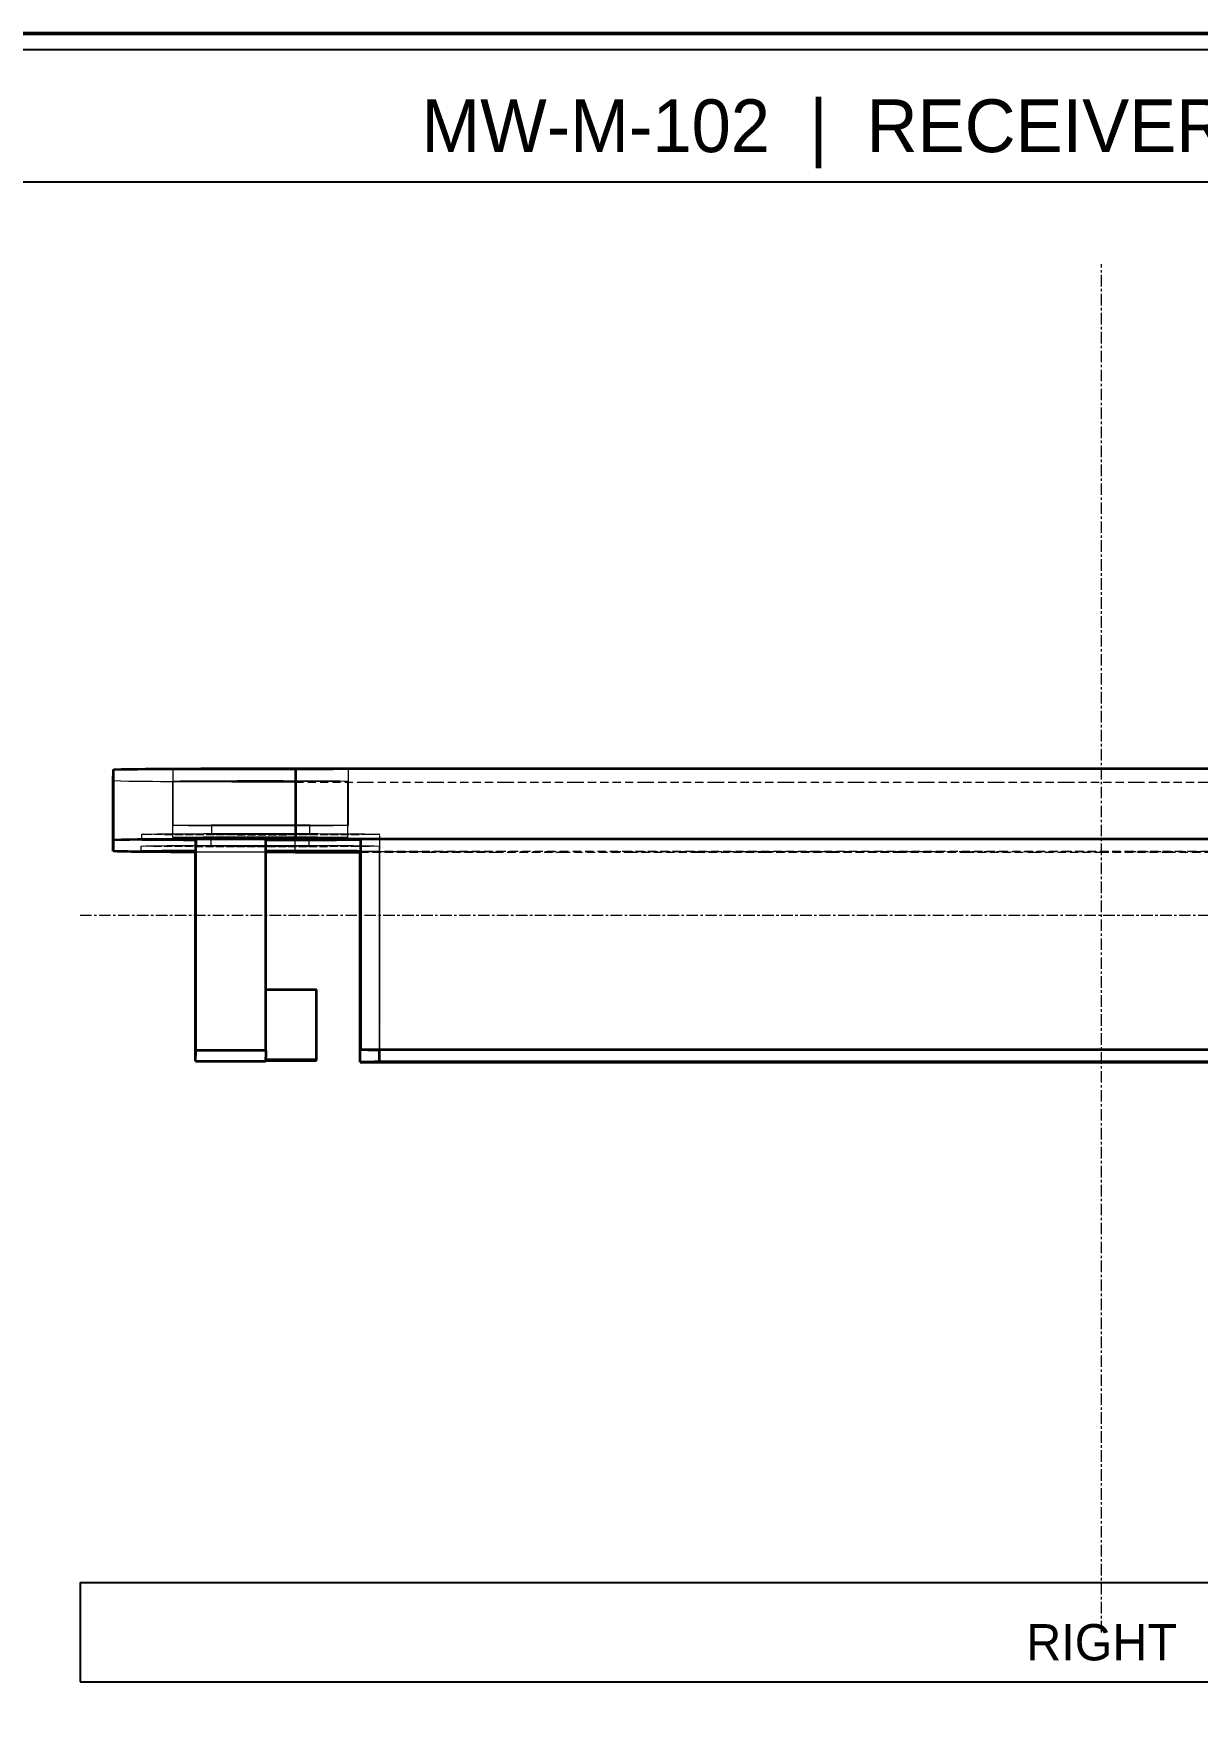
# Model space of a CAD drawing. Header units: millimetres. Extents: x 10 to 410, y 10 to 287.
# Drawn here: x 144.2 to 214.8, y 185.5 to 287 of the extents above; entities that cross this region are included whole.
import ezdxf
from ezdxf.enums import TextEntityAlignment as Align

# ---------------------------------------------------------------- set-up
doc = ezdxf.new("R2010")
doc.units = ezdxf.units.MM
doc.linetypes.add('CENTER', pattern=[1.15, 0.7, -0.15, 0.15, -0.15])
doc.linetypes.add('DASHED', pattern=[0.75, 0.5, -0.25])
for name, color, linetype, lineweight in [('BORDER', 7, 'CONTINUOUS', 50), ('CENTER', 4, 'CENTER', 13), ('HIDDEN', 8, 'DASHED', 18), ('TITLE_BLOCK', 7, 'CONTINUOUS', 25), ('VISIBLE', 7, 'CONTINUOUS', 35)]:
    doc.layers.add(name, color=color, linetype=linetype, lineweight=lineweight)

msp = doc.modelspace()

# ---------------------------------------------------------------- linework, layer by layer
at = {"layer": 'BORDER'}
msp.add_lwpolyline([(10, 10), (410, 10), (410, 287), (10, 287)], close=True, dxfattribs=at)
at = {"layer": 'CENTER'}
for p, q in [((209, 190), (209, 273)), ((147, 233.5), (271, 233.5))]:
    msp.add_line(p, q, dxfattribs=at)
at = {"layer": 'HIDDEN'}
for points in [[(160.06, 241.58), (159.58, 241.58), (159.1, 241.58), (158.62, 241.58), (158.13, 241.58), (157.65, 241.58), (157.17, 241.58), (156.69, 241.58), (156.21, 241.58), (155.73, 241.59), (155.25, 241.59), (154.77, 241.59), (154.29, 241.59), (153.81, 241.59), (153.33, 241.59), (152.85, 241.6), (152.36, 241.6), (151.88, 241.6), (151.4, 241.61), (150.92, 241.61), (150.44, 241.61), (149.96, 241.62), (149.48, 241.63), (149, 241.65)], [(152.62, 241.63), (152.85, 241.64), (153.08, 241.65), (153.31, 241.65), (153.54, 241.65), (153.77, 241.65), (154, 241.66), (154.23, 241.66), (154.47, 241.66), (154.7, 241.66), (154.93, 241.66), (155.16, 241.66), (155.39, 241.66), (155.62, 241.66), (155.85, 241.66), (156.08, 241.66), (156.32, 241.66), (156.55, 241.67), (156.78, 241.67), (157.01, 241.67), (157.24, 241.67), (157.47, 241.67), (157.7, 241.67), (157.93, 241.67)], [(163.25, 241.63), (162.79, 241.62), (162.33, 241.62), (161.86, 241.61), (161.4, 241.61), (160.94, 241.61), (160.48, 241.61), (160.01, 241.6), (159.55, 241.6), (159.09, 241.6), (158.63, 241.6), (158.16, 241.6), (157.7, 241.6), (157.24, 241.6), (156.78, 241.6), (156.31, 241.6), (155.85, 241.6), (155.39, 241.61), (154.93, 241.61), (154.46, 241.61), (154, 241.61), (153.54, 241.62), (153.08, 241.62), (152.62, 241.63)], [(152.62, 238.23), (152.62, 238.38), (152.62, 238.53), (152.62, 238.67), (152.62, 238.82), (152.62, 238.97), (152.62, 239.12), (152.62, 239.27), (152.62, 239.41), (152.62, 239.56), (152.62, 239.71), (152.62, 239.86), (152.62, 240.01), (152.62, 240.15), (152.62, 240.3), (152.62, 240.45), (152.62, 240.6), (152.62, 240.75), (152.62, 240.89), (152.62, 241.04), (152.62, 241.19), (152.62, 241.34), (152.62, 241.49), (152.62, 241.63)], [(152.65, 242.35), (152.88, 242.36), (153.11, 242.37), (153.34, 242.37), (153.57, 242.37), (153.81, 242.37), (154.04, 242.37), (154.27, 242.38), (154.5, 242.38), (154.73, 242.38), (154.96, 242.38), (155.19, 242.38), (155.42, 242.38), (155.66, 242.38), (155.89, 242.38), (156.12, 242.38), (156.35, 242.38), (156.58, 242.38), (156.81, 242.38), (157.04, 242.38), (157.27, 242.38), (157.51, 242.38), (157.74, 242.38), (157.97, 242.38)], [(163.28, 242.35), (162.82, 242.34), (162.36, 242.33), (161.9, 242.33), (161.44, 242.33), (160.97, 242.33), (160.51, 242.32), (160.05, 242.32), (159.59, 242.32), (159.12, 242.32), (158.66, 242.32), (158.2, 242.32), (157.74, 242.32), (157.27, 242.32), (156.81, 242.32), (156.35, 242.32), (155.89, 242.32), (155.42, 242.32), (154.96, 242.33), (154.5, 242.33), (154.04, 242.33), (153.57, 242.33), (153.11, 242.34), (152.65, 242.35)], [(152.65, 238.95), (152.65, 239.1), (152.65, 239.24), (152.65, 239.39), (152.65, 239.54), (152.65, 239.69), (152.65, 239.84), (152.65, 239.98), (152.65, 240.13), (152.65, 240.28), (152.65, 240.43), (152.65, 240.58), (152.65, 240.72), (152.65, 240.87), (152.65, 241.02), (152.65, 241.17), (152.65, 241.32), (152.65, 241.46), (152.65, 241.61), (152.65, 241.76), (152.65, 241.91), (152.65, 242.06), (152.65, 242.2), (152.65, 242.35)], [(157.93, 241.67), (158.17, 241.67), (158.4, 241.67), (158.63, 241.67), (158.86, 241.67), (159.09, 241.67), (159.32, 241.67), (159.55, 241.66), (159.78, 241.66), (160.02, 241.66), (160.25, 241.66), (160.48, 241.66), (160.71, 241.66), (160.94, 241.66), (161.17, 241.66), (161.4, 241.66), (161.63, 241.66), (161.86, 241.66), (162.1, 241.65), (162.33, 241.65), (162.56, 241.65), (162.79, 241.65), (163.02, 241.64), (163.25, 241.63)], [(157.97, 242.38), (158.2, 242.38), (158.43, 242.38), (158.66, 242.38), (158.89, 242.38), (159.12, 242.38), (159.36, 242.38), (159.59, 242.38), (159.82, 242.38), (160.05, 242.38), (160.28, 242.38), (160.51, 242.38), (160.74, 242.38), (160.97, 242.38), (161.2, 242.38), (161.44, 242.38), (161.67, 242.38), (161.9, 242.37), (162.13, 242.37), (162.36, 242.37), (162.59, 242.37), (162.82, 242.37), (163.05, 242.36), (163.28, 242.35)], [(160.06, 241.58), (164.31, 241.58), (168.57, 241.58), (172.82, 241.58), (177.07, 241.58), (181.33, 241.58), (185.58, 241.58), (189.84, 241.58), (194.09, 241.58), (198.35, 241.58), (202.6, 241.58), (206.85, 241.58), (211.11, 241.58), (215.36, 241.58), (219.62, 241.58), (223.87, 241.58), (228.12, 241.58), (232.38, 241.58), (236.63, 241.58), (240.89, 241.58), (245.14, 241.58), (249.39, 241.58), (253.65, 241.58), (257.9, 241.58)], [(160.06, 237.33), (160.06, 237.51), (160.06, 237.7), (160.06, 237.88), (160.06, 238.07), (160.06, 238.25), (160.06, 238.44), (160.06, 238.62), (160.06, 238.81), (160.06, 238.99), (160.06, 239.18), (160.06, 239.36), (160.06, 239.55), (160.06, 239.73), (160.06, 239.92), (160.06, 240.1), (160.06, 240.29), (160.06, 240.47), (160.06, 240.66), (160.06, 240.84), (160.06, 241.03), (160.06, 241.21), (160.06, 241.4), (160.06, 241.58)], [(163.25, 238.23), (163.25, 238.38), (163.25, 238.53), (163.25, 238.67), (163.25, 238.82), (163.25, 238.97), (163.25, 239.12), (163.25, 239.27), (163.25, 239.41), (163.25, 239.56), (163.25, 239.71), (163.25, 239.86), (163.25, 240.01), (163.25, 240.15), (163.25, 240.3), (163.25, 240.45), (163.25, 240.6), (163.25, 240.75), (163.25, 240.89), (163.25, 241.04), (163.25, 241.19), (163.25, 241.34), (163.25, 241.49), (163.25, 241.63)], [(163.28, 238.95), (163.28, 239.1), (163.28, 239.24), (163.28, 239.39), (163.28, 239.54), (163.28, 239.69), (163.28, 239.84), (163.28, 239.98), (163.28, 240.13), (163.28, 240.28), (163.28, 240.43), (163.28, 240.58), (163.28, 240.72), (163.28, 240.87), (163.28, 241.02), (163.28, 241.17), (163.28, 241.32), (163.28, 241.46), (163.28, 241.61), (163.28, 241.76), (163.28, 241.91), (163.28, 242.06), (163.28, 242.2), (163.28, 242.35)], [(152.65, 238.95), (152.88, 238.96), (153.11, 238.96), (153.34, 238.96), (153.57, 238.97), (153.81, 238.97), (154.04, 238.97), (154.27, 238.97), (154.5, 238.97), (154.73, 238.97), (154.96, 238.98), (155.19, 238.98), (155.42, 238.98), (155.66, 238.98), (155.89, 238.98), (156.12, 238.98), (156.35, 238.98), (156.58, 238.98), (156.81, 238.98), (157.04, 238.98), (157.27, 238.98), (157.51, 238.98), (157.74, 238.98), (157.97, 238.98)], [(163.28, 238.95), (162.82, 238.94), (162.36, 238.93), (161.9, 238.93), (161.44, 238.92), (160.97, 238.92), (160.51, 238.92), (160.05, 238.92), (159.59, 238.92), (159.12, 238.92), (158.66, 238.92), (158.2, 238.92), (157.74, 238.92), (157.27, 238.92), (156.81, 238.92), (156.35, 238.92), (155.89, 238.92), (155.42, 238.92), (154.96, 238.92), (154.5, 238.92), (154.04, 238.93), (153.57, 238.93), (153.11, 238.94), (152.65, 238.95)], [(154.99, 238.95), (155.12, 238.95), (155.25, 238.96), (155.38, 238.96), (155.51, 238.96), (155.64, 238.96), (155.77, 238.96), (155.9, 238.96), (156.03, 238.96), (156.15, 238.96), (156.28, 238.96), (156.41, 238.96), (156.54, 238.96), (156.67, 238.97), (156.8, 238.97), (156.93, 238.97), (157.06, 238.97), (157.19, 238.97), (157.32, 238.97), (157.45, 238.97), (157.58, 238.97), (157.71, 238.97), (157.84, 238.97), (157.97, 238.97)], [(160.95, 238.95), (160.69, 238.94), (160.43, 238.94), (160.17, 238.94), (159.91, 238.94), (159.65, 238.93), (159.39, 238.93), (159.13, 238.93), (158.87, 238.93), (158.61, 238.93), (158.36, 238.93), (158.1, 238.93), (157.84, 238.93), (157.58, 238.93), (157.32, 238.93), (157.06, 238.93), (156.8, 238.93), (156.54, 238.93), (156.28, 238.93), (156.02, 238.94), (155.77, 238.94), (155.51, 238.94), (155.25, 238.94), (154.99, 238.95)], [(154.99, 238.42), (154.99, 238.44), (154.99, 238.46), (154.99, 238.49), (154.99, 238.51), (154.99, 238.53), (154.99, 238.56), (154.99, 238.58), (154.99, 238.6), (154.99, 238.63), (154.99, 238.65), (154.99, 238.67), (154.99, 238.69), (154.99, 238.72), (154.99, 238.74), (154.99, 238.76), (154.99, 238.79), (154.99, 238.81), (154.99, 238.83), (154.99, 238.86), (154.99, 238.88), (154.99, 238.9), (154.99, 238.93), (154.99, 238.95)], [(157.97, 238.98), (158.2, 238.98), (158.43, 238.98), (158.66, 238.98), (158.89, 238.98), (159.12, 238.98), (159.36, 238.98), (159.59, 238.98), (159.82, 238.98), (160.05, 238.98), (160.28, 238.98), (160.51, 238.98), (160.74, 238.98), (160.97, 238.98), (161.2, 238.97), (161.44, 238.97), (161.67, 238.97), (161.9, 238.97), (162.13, 238.97), (162.36, 238.97), (162.59, 238.96), (162.82, 238.96), (163.05, 238.96), (163.28, 238.95)], [(157.97, 238.97), (158.1, 238.97), (158.23, 238.97), (158.36, 238.97), (158.49, 238.97), (158.62, 238.97), (158.74, 238.97), (158.87, 238.97), (159, 238.97), (159.13, 238.97), (159.26, 238.97), (159.39, 238.96), (159.52, 238.96), (159.65, 238.96), (159.78, 238.96), (159.91, 238.96), (160.04, 238.96), (160.17, 238.96), (160.3, 238.96), (160.43, 238.96), (160.56, 238.96), (160.69, 238.96), (160.82, 238.95), (160.95, 238.95)], [(160.95, 238.42), (160.95, 238.44), (160.95, 238.46), (160.95, 238.49), (160.95, 238.51), (160.95, 238.53), (160.95, 238.56), (160.95, 238.58), (160.95, 238.6), (160.95, 238.63), (160.95, 238.65), (160.95, 238.67), (160.95, 238.69), (160.95, 238.72), (160.95, 238.74), (160.95, 238.76), (160.95, 238.79), (160.95, 238.81), (160.95, 238.83), (160.95, 238.86), (160.95, 238.88), (160.95, 238.9), (160.95, 238.93), (160.95, 238.95)], [(150.7, 237.7), (151.01, 237.71), (151.33, 237.72), (151.64, 237.72), (151.96, 237.72), (152.27, 237.73), (152.59, 237.73), (152.9, 237.73), (153.22, 237.73), (153.53, 237.73), (153.85, 237.74), (154.16, 237.74), (154.48, 237.74), (154.79, 237.74), (155.1, 237.74), (155.42, 237.74), (155.73, 237.74), (156.05, 237.74), (156.36, 237.74), (156.68, 237.74), (156.99, 237.74), (157.31, 237.74), (157.62, 237.74), (157.94, 237.74)], [(165.17, 237.7), (164.54, 237.68), (163.91, 237.67), (163.28, 237.67), (162.65, 237.67), (162.02, 237.66), (161.39, 237.66), (160.76, 237.66), (160.13, 237.66), (159.51, 237.66), (158.88, 237.66), (158.25, 237.66), (157.62, 237.66), (156.99, 237.66), (156.36, 237.66), (155.73, 237.66), (155.1, 237.66), (154.47, 237.66), (153.85, 237.66), (153.22, 237.67), (152.59, 237.67), (151.96, 237.67), (151.33, 237.68), (150.7, 237.7)], [(150.7, 237.38), (150.7, 237.39), (150.7, 237.41), (150.7, 237.42), (150.7, 237.44), (150.7, 237.45), (150.7, 237.46), (150.7, 237.48), (150.7, 237.49), (150.7, 237.51), (150.7, 237.52), (150.7, 237.53), (150.7, 237.55), (150.7, 237.56), (150.7, 237.57), (150.7, 237.59), (150.7, 237.6), (150.7, 237.62), (150.7, 237.63), (150.7, 237.64), (150.7, 237.66), (150.7, 237.67), (150.7, 237.69), (150.7, 237.7)], [(150.74, 238.42), (151.05, 238.43), (151.36, 238.43), (151.68, 238.44), (151.99, 238.44), (152.31, 238.44), (152.62, 238.45), (152.94, 238.45), (153.25, 238.45), (153.57, 238.45), (153.88, 238.45), (154.19, 238.45), (154.51, 238.46), (154.82, 238.46), (155.14, 238.46), (155.45, 238.46), (155.77, 238.46), (156.08, 238.46), (156.4, 238.46), (156.71, 238.46), (157.03, 238.46), (157.34, 238.46), (157.65, 238.46), (157.97, 238.46)], [(165.2, 238.42), (164.57, 238.4), (163.94, 238.39), (163.31, 238.39), (162.68, 238.38), (162.06, 238.38), (161.43, 238.38), (160.8, 238.38), (160.17, 238.38), (159.54, 238.37), (158.91, 238.37), (158.28, 238.37), (157.65, 238.37), (157.02, 238.37), (156.39, 238.37), (155.77, 238.38), (155.14, 238.38), (154.51, 238.38), (153.88, 238.38), (153.25, 238.38), (152.62, 238.39), (151.99, 238.39), (151.36, 238.4), (150.74, 238.42)], [(150.74, 238.1), (150.74, 238.11), (150.74, 238.13), (150.74, 238.14), (150.74, 238.15), (150.74, 238.17), (150.74, 238.18), (150.74, 238.2), (150.74, 238.21), (150.74, 238.22), (150.74, 238.24), (150.74, 238.25), (150.74, 238.26), (150.74, 238.28), (150.74, 238.29), (150.74, 238.31), (150.74, 238.32), (150.74, 238.33), (150.74, 238.35), (150.74, 238.36), (150.74, 238.38), (150.74, 238.39), (150.74, 238.4), (150.74, 238.42)], [(152.62, 238.23), (152.85, 238.24), (153.08, 238.24), (153.31, 238.25), (153.54, 238.25), (153.77, 238.25), (154, 238.25), (154.23, 238.25), (154.47, 238.26), (154.7, 238.26), (154.93, 238.26), (155.16, 238.26), (155.39, 238.26), (155.62, 238.26), (155.85, 238.26), (156.08, 238.26), (156.32, 238.26), (156.55, 238.26), (156.78, 238.26), (157.01, 238.26), (157.24, 238.26), (157.47, 238.26), (157.7, 238.26), (157.93, 238.26)], [(163.25, 238.23), (162.79, 238.22), (162.33, 238.21), (161.86, 238.21), (161.4, 238.21), (160.94, 238.2), (160.48, 238.2), (160.01, 238.2), (159.55, 238.2), (159.09, 238.2), (158.63, 238.2), (158.16, 238.2), (157.7, 238.2), (157.24, 238.2), (156.78, 238.2), (156.31, 238.2), (155.85, 238.2), (155.39, 238.2), (154.93, 238.2), (154.46, 238.21), (154, 238.21), (153.54, 238.21), (153.08, 238.22), (152.62, 238.23)], [(154.96, 238.23), (155.08, 238.24), (155.21, 238.24), (155.34, 238.24), (155.47, 238.24), (155.6, 238.24), (155.73, 238.24), (155.86, 238.24), (155.99, 238.24), (156.12, 238.25), (156.25, 238.25), (156.38, 238.25), (156.51, 238.25), (156.64, 238.25), (156.77, 238.25), (156.9, 238.25), (157.03, 238.25), (157.16, 238.25), (157.29, 238.25), (157.42, 238.25), (157.55, 238.25), (157.67, 238.25), (157.8, 238.25), (157.93, 238.25)], [(160.91, 238.23), (160.65, 238.22), (160.39, 238.22), (160.13, 238.22), (159.88, 238.22), (159.62, 238.22), (159.36, 238.22), (159.1, 238.21), (158.84, 238.21), (158.58, 238.21), (158.32, 238.21), (158.06, 238.21), (157.8, 238.21), (157.54, 238.21), (157.29, 238.21), (157.03, 238.21), (156.77, 238.21), (156.51, 238.22), (156.25, 238.22), (155.99, 238.22), (155.73, 238.22), (155.47, 238.22), (155.21, 238.22), (154.96, 238.23)], [(154.96, 237.7), (154.96, 237.72), (154.96, 237.75), (154.96, 237.77), (154.96, 237.79), (154.96, 237.81), (154.96, 237.84), (154.96, 237.86), (154.96, 237.88), (154.96, 237.91), (154.96, 237.93), (154.96, 237.95), (154.96, 237.98), (154.96, 238), (154.96, 238.02), (154.96, 238.05), (154.96, 238.07), (154.96, 238.09), (154.96, 238.12), (154.96, 238.14), (154.96, 238.16), (154.96, 238.18), (154.96, 238.21), (154.96, 238.23)], [(154.96, 237.7), (155.08, 237.7), (155.21, 237.71), (155.34, 237.71), (155.47, 237.71), (155.6, 237.71), (155.73, 237.71), (155.86, 237.71), (155.99, 237.71), (156.12, 237.71), (156.25, 237.71), (156.38, 237.71), (156.51, 237.71), (156.64, 237.72), (156.77, 237.72), (156.9, 237.72), (157.03, 237.72), (157.16, 237.72), (157.29, 237.72), (157.42, 237.72), (157.55, 237.72), (157.67, 237.72), (157.8, 237.72), (157.93, 237.72)], [(160.91, 237.7), (160.65, 237.69), (160.39, 237.69), (160.13, 237.69), (159.88, 237.69), (159.62, 237.68), (159.36, 237.68), (159.1, 237.68), (158.84, 237.68), (158.58, 237.68), (158.32, 237.68), (158.06, 237.68), (157.8, 237.68), (157.54, 237.68), (157.29, 237.68), (157.03, 237.68), (156.77, 237.68), (156.51, 237.68), (156.25, 237.68), (155.99, 237.69), (155.73, 237.69), (155.47, 237.69), (155.21, 237.69), (154.96, 237.7)], [(154.99, 238.42), (155.12, 238.42), (155.25, 238.42), (155.38, 238.43), (155.51, 238.43), (155.64, 238.43), (155.77, 238.43), (155.9, 238.43), (156.03, 238.43), (156.15, 238.43), (156.28, 238.43), (156.41, 238.43), (156.54, 238.43), (156.67, 238.43), (156.8, 238.43), (156.93, 238.43), (157.06, 238.43), (157.19, 238.43), (157.32, 238.43), (157.45, 238.43), (157.58, 238.43), (157.71, 238.43), (157.84, 238.43), (157.97, 238.43)], [(160.95, 238.42), (160.69, 238.41), (160.43, 238.41), (160.17, 238.41), (159.91, 238.4), (159.65, 238.4), (159.39, 238.4), (159.13, 238.4), (158.87, 238.4), (158.61, 238.4), (158.36, 238.4), (158.1, 238.4), (157.84, 238.4), (157.58, 238.4), (157.32, 238.4), (157.06, 238.4), (156.8, 238.4), (156.54, 238.4), (156.28, 238.4), (156.02, 238.4), (155.77, 238.41), (155.51, 238.41), (155.25, 238.41), (154.99, 238.42)], [(157.93, 238.26), (158.17, 238.26), (158.4, 238.26), (158.63, 238.26), (158.86, 238.26), (159.09, 238.26), (159.32, 238.26), (159.55, 238.26), (159.78, 238.26), (160.02, 238.26), (160.25, 238.26), (160.48, 238.26), (160.71, 238.26), (160.94, 238.26), (161.17, 238.26), (161.4, 238.26), (161.63, 238.25), (161.86, 238.25), (162.1, 238.25), (162.33, 238.25), (162.56, 238.25), (162.79, 238.24), (163.02, 238.24), (163.25, 238.23)], [(157.93, 238.25), (158.06, 238.25), (158.19, 238.25), (158.32, 238.25), (158.45, 238.25), (158.58, 238.25), (158.71, 238.25), (158.84, 238.25), (158.97, 238.25), (159.1, 238.25), (159.23, 238.25), (159.36, 238.25), (159.49, 238.25), (159.62, 238.25), (159.75, 238.25), (159.88, 238.24), (160.01, 238.24), (160.13, 238.24), (160.26, 238.24), (160.39, 238.24), (160.52, 238.24), (160.65, 238.24), (160.78, 238.24), (160.91, 238.23)], [(157.93, 237.72), (158.06, 237.72), (158.19, 237.72), (158.32, 237.72), (158.45, 237.72), (158.58, 237.72), (158.71, 237.72), (158.84, 237.72), (158.97, 237.72), (159.1, 237.72), (159.23, 237.72), (159.36, 237.71), (159.49, 237.71), (159.62, 237.71), (159.75, 237.71), (159.88, 237.71), (160.01, 237.71), (160.13, 237.71), (160.26, 237.71), (160.39, 237.71), (160.52, 237.71), (160.65, 237.71), (160.78, 237.7), (160.91, 237.7)], [(157.94, 237.74), (158.25, 237.74), (158.56, 237.74), (158.88, 237.74), (159.19, 237.74), (159.51, 237.74), (159.82, 237.74), (160.14, 237.74), (160.45, 237.74), (160.76, 237.74), (161.08, 237.74), (161.39, 237.74), (161.71, 237.74), (162.02, 237.74), (162.34, 237.73), (162.65, 237.73), (162.97, 237.73), (163.28, 237.73), (163.59, 237.73), (163.91, 237.72), (164.22, 237.72), (164.54, 237.72), (164.85, 237.71), (165.17, 237.7)], [(157.97, 238.46), (158.28, 238.46), (158.6, 238.46), (158.91, 238.46), (159.23, 238.46), (159.54, 238.46), (159.86, 238.46), (160.17, 238.46), (160.48, 238.46), (160.8, 238.46), (161.11, 238.46), (161.43, 238.46), (161.74, 238.45), (162.06, 238.45), (162.37, 238.45), (162.68, 238.45), (163, 238.45), (163.31, 238.45), (163.63, 238.44), (163.94, 238.44), (164.26, 238.44), (164.57, 238.43), (164.89, 238.43), (165.2, 238.42)], [(157.97, 238.43), (158.1, 238.43), (158.23, 238.43), (158.36, 238.43), (158.49, 238.43), (158.62, 238.43), (158.74, 238.43), (158.87, 238.43), (159, 238.43), (159.13, 238.43), (159.26, 238.43), (159.39, 238.43), (159.52, 238.43), (159.65, 238.43), (159.78, 238.43), (159.91, 238.43), (160.04, 238.43), (160.17, 238.43), (160.3, 238.43), (160.43, 238.43), (160.56, 238.43), (160.69, 238.42), (160.82, 238.42), (160.95, 238.42)], [(158.28, 238.05), (158.28, 238.03), (158.28, 238), (158.28, 237.97), (158.28, 237.94), (158.28, 237.92), (158.28, 237.89), (158.28, 237.86), (158.27, 237.84), (158.27, 237.81), (158.27, 237.78), (158.27, 237.75), (158.27, 237.73), (158.27, 237.7), (158.27, 237.67), (158.26, 237.64), (158.26, 237.62), (158.26, 237.59), (158.26, 237.56), (158.26, 237.53), (158.26, 237.51), (158.26, 237.48), (158.26, 237.45), (158.25, 237.42)], [(160.91, 237.7), (160.91, 237.72), (160.91, 237.75), (160.91, 237.77), (160.91, 237.79), (160.91, 237.81), (160.91, 237.84), (160.91, 237.86), (160.91, 237.88), (160.91, 237.91), (160.91, 237.93), (160.91, 237.95), (160.91, 237.98), (160.91, 238), (160.91, 238.02), (160.91, 238.05), (160.91, 238.07), (160.91, 238.09), (160.91, 238.12), (160.91, 238.14), (160.91, 238.16), (160.91, 238.18), (160.91, 238.21), (160.91, 238.23)], [(165.19, 238.1), (165.14, 238.09), (165.09, 238.09), (165.04, 238.09), (164.99, 238.09), (164.94, 238.09), (164.89, 238.09), (164.84, 238.08), (164.79, 238.08), (164.74, 238.08), (164.69, 238.08), (164.64, 238.08), (164.59, 238.08), (164.54, 238.08), (164.49, 238.08), (164.44, 238.08), (164.39, 238.08), (164.34, 238.08), (164.29, 238.08), (164.24, 238.08), (164.19, 238.08), (164.14, 238.08), (164.09, 238.07), (164.04, 238.07)], [(165.17, 224.62), (165.17, 225.19), (165.17, 225.76), (165.17, 226.32), (165.17, 226.89), (165.17, 227.46), (165.17, 228.03), (165.17, 228.6), (165.17, 229.17), (165.17, 229.74), (165.17, 230.31), (165.17, 230.87), (165.17, 231.44), (165.17, 232.01), (165.17, 232.58), (165.17, 233.15), (165.17, 233.72), (165.17, 234.29), (165.17, 234.86), (165.17, 235.42), (165.17, 235.99), (165.17, 236.56), (165.17, 237.13), (165.17, 237.7)], [(165.19, 225.34), (165.19, 225.89), (165.19, 226.45), (165.19, 227), (165.19, 227.56), (165.19, 228.11), (165.19, 228.67), (165.19, 229.22), (165.19, 229.78), (165.19, 230.33), (165.19, 230.88), (165.19, 231.44), (165.19, 231.99), (165.19, 232.55), (165.19, 233.1), (165.19, 233.66), (165.19, 234.21), (165.19, 234.77), (165.19, 235.32), (165.19, 235.88), (165.19, 236.43), (165.19, 236.99), (165.19, 237.54), (165.19, 238.1)], [(256.77, 238.1), (252.79, 238.1), (248.81, 238.1), (244.82, 238.1), (240.84, 238.1), (236.86, 238.1), (232.88, 238.1), (228.9, 238.1), (224.92, 238.1), (220.94, 238.1), (216.95, 238.1), (212.97, 238.1), (208.99, 238.1), (205.01, 238.1), (201.03, 238.1), (197.05, 238.1), (193.06, 238.1), (189.08, 238.1), (185.1, 238.1), (181.12, 238.1), (177.14, 238.1), (173.16, 238.1), (169.17, 238.1), (165.19, 238.1)], [(165.2, 225.34), (165.2, 225.9), (165.2, 226.47), (165.2, 227.04), (165.2, 227.61), (165.2, 228.18), (165.2, 228.75), (165.2, 229.32), (165.2, 229.89), (165.2, 230.45), (165.2, 231.02), (165.2, 231.59), (165.2, 232.16), (165.2, 232.73), (165.2, 233.3), (165.2, 233.87), (165.2, 234.44), (165.2, 235), (165.2, 235.57), (165.2, 236.14), (165.2, 236.71), (165.2, 237.28), (165.2, 237.85), (165.2, 238.42)], [(158.28, 237.33), (158.1, 237.33), (157.91, 237.33), (157.73, 237.33), (157.54, 237.33), (157.35, 237.33), (157.17, 237.33), (156.98, 237.33), (156.79, 237.33), (156.61, 237.33), (156.42, 237.33), (156.24, 237.33), (156.05, 237.33), (155.86, 237.33), (155.68, 237.33), (155.49, 237.33), (155.3, 237.33), (155.12, 237.33), (154.93, 237.33), (154.74, 237.33), (154.56, 237.34), (154.37, 237.34), (154.19, 237.34), (154, 237.34)], [(158.28, 237.34), (158.1, 237.34), (157.91, 237.34), (157.73, 237.34), (157.54, 237.34), (157.35, 237.34), (157.17, 237.34), (156.98, 237.34), (156.79, 237.34), (156.61, 237.34), (156.42, 237.34), (156.24, 237.34), (156.05, 237.34), (155.86, 237.34), (155.68, 237.34), (155.49, 237.34), (155.3, 237.34), (155.12, 237.34), (154.93, 237.34), (154.74, 237.34), (154.56, 237.34), (154.37, 237.34), (154.19, 237.34), (154, 237.34)], [(158.25, 237.42), (158.26, 237.42), (158.26, 237.42), (158.26, 237.42), (158.26, 237.42), (158.26, 237.42), (158.26, 237.42), (158.26, 237.42), (158.26, 237.42), (158.27, 237.42), (158.27, 237.42), (158.27, 237.42), (158.27, 237.42), (158.27, 237.42), (158.27, 237.42), (158.27, 237.42), (158.28, 237.42), (158.28, 237.42), (158.28, 237.42), (158.28, 237.42), (158.28, 237.42), (158.28, 237.42), (158.28, 237.42), (158.28, 237.42)], [(158.25, 224.66), (158.25, 225.22), (158.25, 225.77), (158.25, 226.33), (158.25, 226.88), (158.25, 227.44), (158.25, 227.99), (158.25, 228.55), (158.25, 229.1), (158.25, 229.66), (158.25, 230.21), (158.25, 230.77), (158.25, 231.32), (158.25, 231.87), (158.25, 232.43), (158.25, 232.98), (158.25, 233.54), (158.25, 234.09), (158.25, 234.65), (158.25, 235.2), (158.25, 235.76), (158.25, 236.31), (158.25, 236.87), (158.25, 237.42)], [(253.96, 237.36), (250.05, 237.36), (246.14, 237.36), (242.23, 237.36), (238.32, 237.36), (234.41, 237.36), (230.5, 237.36), (226.58, 237.36), (222.67, 237.36), (218.76, 237.36), (214.85, 237.36), (210.94, 237.36), (207.03, 237.36), (203.11, 237.36), (199.2, 237.36), (195.29, 237.36), (191.38, 237.36), (187.47, 237.36), (183.56, 237.36), (179.65, 237.36), (175.73, 237.36), (171.82, 237.36), (167.91, 237.36), (164, 237.36)], [(164, 237.33), (168.08, 237.33), (172.17, 237.33), (176.25, 237.33), (180.33, 237.33), (184.41, 237.33), (188.5, 237.33), (192.58, 237.33), (196.66, 237.33), (200.74, 237.33), (204.83, 237.33), (208.91, 237.33), (212.99, 237.33), (217.08, 237.33), (221.16, 237.33), (225.24, 237.33), (229.32, 237.33), (233.41, 237.33), (237.49, 237.33), (241.57, 237.33), (245.65, 237.33), (249.74, 237.33), (253.82, 237.33), (257.9, 237.33)], [(164.04, 237.4), (164.08, 237.4), (164.13, 237.4), (164.18, 237.4), (164.23, 237.4), (164.28, 237.4), (164.33, 237.4), (164.38, 237.4), (164.43, 237.4), (164.48, 237.4), (164.52, 237.4), (164.57, 237.4), (164.62, 237.4), (164.67, 237.4), (164.72, 237.4), (164.77, 237.39), (164.82, 237.39), (164.87, 237.39), (164.91, 237.39), (164.96, 237.39), (165.01, 237.39), (165.06, 237.39), (165.11, 237.39), (165.16, 237.38)], [(165.16, 225.34), (165.16, 225.86), (165.16, 226.39), (165.16, 226.91), (165.16, 227.43), (165.16, 227.96), (165.16, 228.48), (165.16, 229.01), (165.16, 229.53), (165.16, 230.05), (165.16, 230.58), (165.16, 231.1), (165.16, 231.62), (165.16, 232.15), (165.16, 232.67), (165.16, 233.19), (165.16, 233.72), (165.16, 234.24), (165.16, 234.76), (165.16, 235.29), (165.16, 235.81), (165.16, 236.33), (165.16, 236.86), (165.16, 237.38)], [(252.81, 237.38), (249, 237.38), (245.19, 237.38), (241.38, 237.38), (237.56, 237.38), (233.75, 237.38), (229.94, 237.38), (226.13, 237.38), (222.32, 237.38), (218.51, 237.38), (214.7, 237.38), (210.89, 237.38), (207.08, 237.38), (203.27, 237.38), (199.46, 237.38), (195.65, 237.38), (191.83, 237.38), (188.02, 237.38), (184.21, 237.38), (180.4, 237.38), (176.59, 237.38), (172.78, 237.38), (168.97, 237.38), (165.16, 237.38)], [(158.26, 228.95), (158.26, 228.95), (158.26, 228.95), (158.26, 228.96), (158.26, 228.96), (158.26, 228.96), (158.26, 228.96), (158.26, 228.96), (158.26, 228.97), (158.26, 228.97), (158.26, 228.97), (158.26, 228.97), (158.26, 228.98), (158.26, 228.98), (158.26, 228.98), (158.26, 228.98), (158.26, 228.98), (158.26, 228.99), (158.26, 228.99), (158.26, 228.99), (158.26, 228.99), (158.26, 229), (158.26, 229), (158.26, 229)], [(158.26, 229), (158.26, 228.82), (158.26, 228.63), (158.26, 228.45), (158.26, 228.26), (158.26, 228.08), (158.26, 227.89), (158.26, 227.71), (158.26, 227.52), (158.26, 227.34), (158.26, 227.15), (158.26, 226.97), (158.26, 226.78), (158.26, 226.6), (158.26, 226.41), (158.26, 226.23), (158.26, 226.04), (158.26, 225.86), (158.26, 225.67), (158.26, 225.49), (158.26, 225.3), (158.26, 225.12), (158.26, 224.93), (158.26, 224.75)], [(158.26, 229), (158.26, 229), (158.26, 229), (158.26, 229), (158.26, 229), (158.26, 229), (158.27, 229), (158.27, 229), (158.27, 229), (158.27, 229), (158.27, 229), (158.27, 229), (158.27, 229), (158.27, 229), (158.27, 229), (158.28, 229), (158.28, 229), (158.28, 229), (158.28, 229), (158.28, 229), (158.28, 229), (158.28, 229), (158.28, 229), (158.28, 229)], [(158.26, 228.95), (158.26, 228.76), (158.26, 228.58), (158.26, 228.39), (158.26, 228.21), (158.26, 228.02), (158.26, 227.84), (158.26, 227.65), (158.26, 227.47), (158.26, 227.28), (158.26, 227.1), (158.26, 226.91), (158.26, 226.73), (158.26, 226.54), (158.26, 226.36), (158.26, 226.17), (158.26, 225.99), (158.26, 225.8), (158.26, 225.62), (158.26, 225.43), (158.26, 225.25), (158.26, 225.06), (158.26, 224.88), (158.26, 224.69)], [(158.26, 228.95), (158.39, 228.95), (158.52, 228.95), (158.66, 228.95), (158.79, 228.95), (158.93, 228.95), (159.06, 228.95), (159.19, 228.95), (159.33, 228.95), (159.46, 228.95), (159.6, 228.95), (159.73, 228.95), (159.87, 228.95), (160, 228.95), (160.13, 228.95), (160.27, 228.95), (160.4, 228.95), (160.54, 228.95), (160.67, 228.95), (160.8, 228.95), (160.94, 228.95), (161.07, 228.95), (161.21, 228.95), (161.34, 228.95)], [(161.34, 228.95), (161.34, 228.95), (161.34, 228.95), (161.34, 228.96), (161.34, 228.96), (161.34, 228.96), (161.34, 228.96), (161.34, 228.96), (161.34, 228.97), (161.34, 228.97), (161.34, 228.97), (161.34, 228.97), (161.34, 228.98), (161.34, 228.98), (161.34, 228.98), (161.34, 228.98), (161.34, 228.98), (161.34, 228.99), (161.34, 228.99), (161.34, 228.99), (161.34, 228.99), (161.34, 229), (161.34, 229), (161.34, 229)], [(161.34, 224.69), (161.34, 224.88), (161.34, 225.06), (161.34, 225.25), (161.34, 225.43), (161.34, 225.62), (161.34, 225.8), (161.34, 225.99), (161.34, 226.17), (161.34, 226.36), (161.34, 226.54), (161.34, 226.73), (161.34, 226.91), (161.34, 227.1), (161.34, 227.28), (161.34, 227.47), (161.34, 227.65), (161.34, 227.84), (161.34, 228.02), (161.34, 228.21), (161.34, 228.39), (161.34, 228.58), (161.34, 228.76), (161.34, 228.95)]]:
    msp.add_lwpolyline(points, dxfattribs=at)
at = {"layer": 'TITLE_BLOCK'}
for points in [[(12, 278), (408, 278), (408, 286), (12, 286)], [(147, 187), (271, 187), (271, 193), (147, 193)]]:
    msp.add_lwpolyline(points, close=True, dxfattribs=at)
at = {"layer": 'VISIBLE'}
for points in [[(149, 241.65), (149, 241.68), (149, 241.71), (149, 241.74), (149.01, 241.77), (149.01, 241.8), (149.01, 241.83), (149.01, 241.86), (149.01, 241.89), (149.01, 241.92), (149.01, 241.95), (149.02, 241.98), (149.02, 242.01), (149.02, 242.04), (149.02, 242.07), (149.02, 242.1), (149.02, 242.13), (149.02, 242.16), (149.03, 242.19), (149.03, 242.22), (149.03, 242.25), (149.03, 242.28), (149.03, 242.31), (149.03, 242.34)], [(149, 241.65), (149, 241.65), (149, 241.65), (149, 241.65), (149, 241.65), (149, 241.65), (149, 241.65), (149, 241.65), (149, 241.65), (149, 241.65), (149, 241.65), (149, 241.65), (149, 241.65), (149, 241.65), (149, 241.65), (149, 241.65), (149, 241.65), (149, 241.65), (149, 241.65), (149, 241.65), (149, 241.65), (149, 241.65), (149, 241.65), (149, 241.65)], [(149, 241.65), (149, 241.65), (149, 241.65), (149, 241.65), (149, 241.65), (149, 241.65), (149, 241.65), (149, 241.65), (149, 241.65), (149, 241.65), (149, 241.65), (149, 241.65), (149, 241.65), (149, 241.65), (149, 241.65), (149, 241.65), (149, 241.65), (149, 241.65), (149, 241.65), (149, 241.65), (149, 241.65), (149, 241.65), (149, 241.65), (149, 241.65)], [(149, 237.39), (149, 237.58), (149, 237.76), (149, 237.95), (149, 238.13), (149, 238.32), (149, 238.5), (149, 238.69), (149, 238.87), (149, 239.06), (149, 239.24), (149, 239.43), (149, 239.61), (149, 239.8), (149, 239.98), (149, 240.17), (149, 240.35), (149, 240.54), (149, 240.72), (149, 240.91), (149, 241.09), (149, 241.28), (149, 241.46), (149, 241.65)], [(149, 241.65), (149, 241.46), (149, 241.28), (149, 241.09), (149, 240.91), (149, 240.72), (149, 240.54), (149, 240.35), (149, 240.17), (149, 239.98), (149, 239.8), (149, 239.61), (149, 239.43), (149, 239.24), (149, 239.06), (149, 238.87), (149, 238.69), (149, 238.5), (149, 238.32), (149, 238.13), (149, 237.95), (149, 237.76), (149, 237.58), (149, 237.39)], [(149.03, 242.34), (149.51, 242.36), (149.99, 242.37), (150.48, 242.37), (150.96, 242.38), (151.44, 242.38), (151.92, 242.38), (152.4, 242.39), (152.88, 242.39), (153.36, 242.39), (153.84, 242.39), (154.32, 242.4), (154.8, 242.4), (155.29, 242.4), (155.77, 242.4), (156.25, 242.4), (156.73, 242.4), (157.21, 242.4), (157.69, 242.4), (158.17, 242.4), (158.65, 242.41), (159.13, 242.41), (159.62, 242.41), (160.1, 242.41)], [(149.03, 238.09), (149.03, 238.27), (149.03, 238.46), (149.03, 238.64), (149.03, 238.83), (149.03, 239.01), (149.03, 239.19), (149.03, 239.38), (149.03, 239.56), (149.03, 239.75), (149.03, 239.93), (149.03, 240.12), (149.03, 240.3), (149.03, 240.49), (149.03, 240.67), (149.03, 240.86), (149.03, 241.04), (149.03, 241.23), (149.03, 241.41), (149.03, 241.6), (149.03, 241.78), (149.03, 241.97), (149.03, 242.15), (149.03, 242.34)], [(160.1, 242.41), (164.35, 242.41), (168.61, 242.41), (172.86, 242.41), (177.11, 242.41), (181.37, 242.41), (185.62, 242.41), (189.88, 242.41), (194.13, 242.41), (198.38, 242.41), (202.64, 242.41), (206.89, 242.41), (211.15, 242.41), (215.4, 242.41), (219.65, 242.41), (223.91, 242.41), (228.16, 242.41), (232.42, 242.41), (236.67, 242.41), (240.93, 242.41), (245.18, 242.41), (249.43, 242.41), (253.69, 242.41), (257.94, 242.41)], [(160.1, 238.15), (160.1, 238.34), (160.1, 238.52), (160.1, 238.71), (160.1, 238.89), (160.1, 239.08), (160.1, 239.26), (160.1, 239.45), (160.1, 239.63), (160.1, 239.82), (160.1, 240), (160.1, 240.19), (160.1, 240.37), (160.1, 240.56), (160.1, 240.74), (160.1, 240.93), (160.1, 241.11), (160.1, 241.3), (160.1, 241.48), (160.1, 241.67), (160.1, 241.85), (160.1, 242.04), (160.1, 242.22), (160.1, 242.41)], [(149, 237.39), (149, 237.42), (149, 237.45), (149, 237.48), (149.01, 237.51), (149.01, 237.54), (149.01, 237.57), (149.01, 237.6), (149.01, 237.63), (149.01, 237.66), (149.01, 237.69), (149.02, 237.72), (149.02, 237.75), (149.02, 237.78), (149.02, 237.81), (149.02, 237.84), (149.02, 237.87), (149.02, 237.9), (149.03, 237.93), (149.03, 237.96), (149.03, 237.99), (149.03, 238.03), (149.03, 238.06), (149.03, 238.09)], [(149.03, 238.09), (149.51, 238.1), (149.99, 238.11), (150.48, 238.12), (150.96, 238.12), (151.44, 238.13), (151.92, 238.13), (152.4, 238.13), (152.88, 238.14), (153.36, 238.14), (153.84, 238.14), (154.32, 238.14), (154.8, 238.14), (155.29, 238.15), (155.77, 238.15), (156.25, 238.15), (156.73, 238.15), (157.21, 238.15), (157.69, 238.15), (158.17, 238.15), (158.65, 238.15), (159.13, 238.15), (159.62, 238.15), (160.1, 238.15)], [(150.74, 238.1), (151.05, 238.11), (151.36, 238.12), (151.68, 238.12), (151.99, 238.12), (152.31, 238.13), (152.62, 238.13), (152.94, 238.13), (153.25, 238.13), (153.57, 238.13), (153.88, 238.13), (154.19, 238.14), (154.51, 238.14), (154.82, 238.14), (155.14, 238.14), (155.45, 238.14), (155.77, 238.14), (156.08, 238.14), (156.4, 238.14), (156.71, 238.14), (157.03, 238.14), (157.34, 238.14), (157.65, 238.14), (157.97, 238.14)], [(154.03, 238.06), (153.89, 238.06), (153.74, 238.06), (153.6, 238.06), (153.46, 238.06), (153.31, 238.06), (153.17, 238.07), (153.03, 238.07), (152.88, 238.07), (152.74, 238.07), (152.6, 238.07), (152.45, 238.07), (152.31, 238.07), (152.17, 238.07), (152.02, 238.07), (151.88, 238.07), (151.74, 238.08), (151.59, 238.08), (151.45, 238.08), (151.31, 238.08), (151.16, 238.08), (151.02, 238.09), (150.88, 238.09), (150.74, 238.1)], [(154.03, 238.06), (154.03, 238.03), (154.03, 238.01), (154.03, 237.98), (154.03, 237.95), (154.02, 237.92), (154.02, 237.89), (154.02, 237.87), (154.02, 237.84), (154.02, 237.81), (154.02, 237.78), (154.02, 237.75), (154.01, 237.73), (154.01, 237.7), (154.01, 237.67), (154.01, 237.64), (154.01, 237.61), (154.01, 237.58), (154.01, 237.56), (154.01, 237.53), (154, 237.5), (154, 237.47), (154, 237.44), (154, 237.42)], [(154.03, 225.3), (154.03, 225.85), (154.03, 226.41), (154.03, 226.96), (154.03, 227.52), (154.03, 228.07), (154.03, 228.63), (154.03, 229.18), (154.03, 229.74), (154.03, 230.29), (154.03, 230.85), (154.03, 231.4), (154.03, 231.96), (154.03, 232.51), (154.03, 233.07), (154.03, 233.62), (154.03, 234.18), (154.03, 234.73), (154.03, 235.29), (154.03, 235.84), (154.03, 236.4), (154.03, 236.95), (154.03, 237.51), (154.03, 238.06)], [(157.97, 238.14), (158.23, 238.14), (158.5, 238.14), (158.76, 238.14), (159.02, 238.14), (159.29, 238.14), (159.55, 238.14), (159.82, 238.14), (160.08, 238.14), (160.34, 238.14), (160.61, 238.14), (160.87, 238.14), (161.13, 238.14), (161.4, 238.14), (161.66, 238.14), (161.93, 238.13), (162.19, 238.13), (162.45, 238.13), (162.72, 238.13), (162.98, 238.13), (163.24, 238.13), (163.51, 238.13), (163.77, 238.12), (164.04, 238.12)], [(164.04, 238.07), (163.79, 238.07), (163.54, 238.07), (163.29, 238.07), (163.04, 238.07), (162.79, 238.07), (162.54, 238.06), (162.29, 238.06), (162.04, 238.06), (161.79, 238.06), (161.54, 238.06), (161.29, 238.06), (161.04, 238.06), (160.79, 238.06), (160.53, 238.06), (160.28, 238.06), (160.03, 238.06), (159.78, 238.06), (159.53, 238.06), (159.28, 238.06), (159.03, 238.05), (158.78, 238.05), (158.53, 238.05), (158.28, 238.05)], [(158.28, 225.29), (158.28, 225.85), (158.28, 226.4), (158.28, 226.96), (158.28, 227.51), (158.28, 228.07), (158.28, 228.62), (158.28, 229.18), (158.28, 229.73), (158.28, 230.29), (158.28, 230.84), (158.28, 231.4), (158.28, 231.95), (158.28, 232.51), (158.28, 233.06), (158.28, 233.62), (158.28, 234.17), (158.28, 234.73), (158.28, 235.28), (158.28, 235.83), (158.28, 236.39), (158.28, 236.94), (158.28, 237.5), (158.28, 238.05)], [(160.1, 238.15), (164.35, 238.15), (168.61, 238.15), (172.86, 238.15), (177.11, 238.15), (181.37, 238.15), (185.62, 238.15), (189.88, 238.15), (194.13, 238.15), (198.38, 238.15), (202.64, 238.15), (206.89, 238.15), (211.15, 238.15), (215.4, 238.15), (219.65, 238.15), (223.91, 238.15), (228.16, 238.15), (232.42, 238.15), (236.67, 238.15), (240.93, 238.15), (245.18, 238.15), (249.43, 238.15), (253.69, 238.15), (257.94, 238.15)], [(256.77, 238.12), (252.74, 238.12), (248.71, 238.12), (244.68, 238.12), (240.64, 238.12), (236.61, 238.12), (232.58, 238.12), (228.55, 238.12), (224.52, 238.12), (220.48, 238.12), (216.45, 238.12), (212.42, 238.12), (208.39, 238.12), (204.36, 238.12), (200.32, 238.12), (196.29, 238.12), (192.26, 238.12), (188.23, 238.12), (184.2, 238.12), (180.16, 238.12), (176.13, 238.12), (172.1, 238.12), (168.07, 238.12), (164.04, 238.12)], [(164.04, 225.36), (164.04, 225.91), (164.04, 226.47), (164.04, 227.02), (164.04, 227.58), (164.04, 228.13), (164.04, 228.69), (164.04, 229.24), (164.04, 229.8), (164.04, 230.35), (164.04, 230.91), (164.04, 231.46), (164.04, 232.02), (164.04, 232.57), (164.04, 233.13), (164.04, 233.68), (164.04, 234.24), (164.04, 234.79), (164.04, 235.35), (164.04, 235.9), (164.04, 236.46), (164.04, 237.01), (164.04, 237.57), (164.04, 238.12)], [(154, 237.34), (153.78, 237.34), (153.56, 237.34), (153.35, 237.34), (153.13, 237.34), (152.91, 237.34), (152.7, 237.34), (152.48, 237.34), (152.26, 237.35), (152.04, 237.35), (151.83, 237.35), (151.61, 237.35), (151.39, 237.35), (151.17, 237.35), (150.96, 237.36), (150.74, 237.36), (150.52, 237.36), (150.3, 237.36), (150.09, 237.36), (149.87, 237.37), (149.65, 237.37), (149.43, 237.37), (149.22, 237.38), (149, 237.39)], [(149, 237.39), (149, 237.39), (149, 237.39), (149, 237.39), (149, 237.39), (149, 237.39), (149, 237.39), (149, 237.39), (149, 237.39), (149, 237.39), (149, 237.39), (149, 237.39), (149, 237.39), (149, 237.39), (149, 237.39), (149, 237.39), (149, 237.39), (149, 237.39), (149, 237.39), (149, 237.39), (149, 237.39), (149, 237.39), (149, 237.39), (149, 237.39)], [(150.7, 237.38), (150.84, 237.39), (150.99, 237.39), (151.13, 237.39), (151.27, 237.4), (151.42, 237.4), (151.56, 237.4), (151.7, 237.4), (151.85, 237.4), (151.99, 237.41), (152.13, 237.41), (152.28, 237.41), (152.42, 237.41), (152.57, 237.41), (152.71, 237.41), (152.85, 237.41), (153, 237.41), (153.14, 237.41), (153.28, 237.41), (153.43, 237.41), (153.57, 237.41), (153.71, 237.42), (153.86, 237.42), (154, 237.42)], [(154, 237.34), (153.86, 237.34), (153.71, 237.34), (153.57, 237.35), (153.43, 237.35), (153.28, 237.35), (153.14, 237.35), (153, 237.35), (152.85, 237.35), (152.71, 237.35), (152.57, 237.35), (152.42, 237.35), (152.28, 237.35), (152.13, 237.35), (151.99, 237.36), (151.85, 237.36), (151.7, 237.36), (151.56, 237.36), (151.42, 237.36), (151.27, 237.36), (151.13, 237.37), (150.99, 237.37), (150.84, 237.37), (150.7, 237.38)], [(154, 224.65), (154, 225.21), (154, 225.76), (154, 226.32), (154, 226.87), (154, 227.43), (154, 227.98), (154, 228.54), (154, 229.09), (154, 229.65), (154, 230.2), (154, 230.76), (154, 231.31), (154, 231.87), (154, 232.42), (154, 232.98), (154, 233.53), (154, 234.09), (154, 234.64), (154, 235.2), (154, 235.75), (154, 236.31), (154, 236.86), (154, 237.42)], [(158.28, 237.42), (158.53, 237.42), (158.78, 237.42), (159.03, 237.42), (159.28, 237.42), (159.53, 237.42), (159.78, 237.42), (160.03, 237.42), (160.28, 237.42), (160.53, 237.42), (160.79, 237.42), (161.04, 237.42), (161.29, 237.42), (161.54, 237.42), (161.79, 237.42), (162.04, 237.42), (162.29, 237.41), (162.54, 237.41), (162.79, 237.41), (163.04, 237.41), (163.29, 237.41), (163.54, 237.41), (163.79, 237.41), (164.04, 237.4)], [(164, 237.36), (163.75, 237.35), (163.5, 237.35), (163.25, 237.35), (163.01, 237.35), (162.76, 237.35), (162.51, 237.35), (162.26, 237.35), (162.01, 237.34), (161.76, 237.34), (161.51, 237.34), (161.27, 237.34), (161.02, 237.34), (160.77, 237.34), (160.52, 237.34), (160.27, 237.34), (160.02, 237.34), (159.78, 237.34), (159.53, 237.34), (159.28, 237.34), (159.03, 237.34), (158.78, 237.34), (158.53, 237.34), (158.28, 237.34)], [(160.06, 237.33), (159.98, 237.33), (159.9, 237.33), (159.83, 237.33), (159.75, 237.33), (159.67, 237.33), (159.59, 237.33), (159.52, 237.33), (159.44, 237.33), (159.36, 237.33), (159.29, 237.33), (159.21, 237.33), (159.13, 237.33), (159.06, 237.33), (158.98, 237.33), (158.9, 237.33), (158.82, 237.33), (158.75, 237.33), (158.67, 237.33), (158.59, 237.33), (158.52, 237.33), (158.44, 237.33), (158.36, 237.33), (158.28, 237.33)], [(160.06, 237.33), (160.23, 237.33), (160.4, 237.33), (160.57, 237.33), (160.74, 237.33), (160.91, 237.33), (161.09, 237.33), (161.26, 237.33), (161.43, 237.33), (161.6, 237.33), (161.77, 237.33), (161.94, 237.33), (162.11, 237.33), (162.29, 237.33), (162.46, 237.33), (162.63, 237.33), (162.8, 237.33), (162.97, 237.33), (163.14, 237.33), (163.31, 237.33), (163.49, 237.33), (163.66, 237.33), (163.83, 237.33), (164, 237.33)], [(164, 224.59), (164, 225.15), (164, 225.7), (164, 226.26), (164, 226.81), (164, 227.37), (164, 227.92), (164, 228.48), (164, 229.03), (164, 229.59), (164, 230.14), (164, 230.7), (164, 231.25), (164, 231.81), (164, 232.36), (164, 232.92), (164, 233.47), (164, 234.03), (164, 234.58), (164, 235.14), (164, 235.69), (164, 236.25), (164, 236.8), (164, 237.36)], [(158.28, 229), (158.42, 229), (158.55, 229), (158.68, 229), (158.82, 229), (158.95, 229), (159.08, 229), (159.21, 229), (159.35, 229), (159.48, 229), (159.61, 229), (159.75, 229), (159.88, 229), (160.01, 229), (160.15, 229), (160.28, 229), (160.41, 229), (160.54, 229), (160.68, 229), (160.81, 229), (160.94, 229), (161.08, 229), (161.21, 229), (161.34, 229)], [(161.34, 224.75), (161.34, 224.93), (161.34, 225.12), (161.34, 225.3), (161.34, 225.49), (161.34, 225.67), (161.34, 225.86), (161.34, 226.04), (161.34, 226.23), (161.34, 226.41), (161.34, 226.6), (161.34, 226.78), (161.34, 226.97), (161.34, 227.15), (161.34, 227.34), (161.34, 227.52), (161.34, 227.71), (161.34, 227.89), (161.34, 228.08), (161.34, 228.26), (161.34, 228.45), (161.34, 228.63), (161.34, 228.82), (161.34, 229)], [(164.04, 225.36), (164.09, 225.36), (164.14, 225.36), (164.19, 225.36), (164.24, 225.36), (164.29, 225.36), (164.34, 225.36), (164.39, 225.36), (164.44, 225.36), (164.49, 225.35), (164.54, 225.35), (164.59, 225.35), (164.64, 225.35), (164.69, 225.35), (164.74, 225.35), (164.8, 225.35), (164.85, 225.35), (164.9, 225.35), (164.95, 225.35), (165, 225.35), (165.05, 225.34), (165.1, 225.34), (165.15, 225.34), (165.2, 225.34)], [(164.04, 225.36), (168.07, 225.36), (172.1, 225.36), (176.13, 225.36), (180.16, 225.36), (184.2, 225.36), (188.23, 225.36), (192.26, 225.36), (196.29, 225.36), (200.32, 225.36), (204.36, 225.36), (208.39, 225.36), (212.42, 225.36), (216.45, 225.36), (220.48, 225.36), (224.52, 225.36), (228.55, 225.36), (232.58, 225.36), (236.61, 225.36), (240.64, 225.36), (244.68, 225.36), (248.71, 225.36), (252.74, 225.36), (256.77, 225.36)], [(165.16, 224.62), (165.16, 224.65), (165.16, 224.68), (165.16, 224.71), (165.16, 224.75), (165.16, 224.78), (165.16, 224.81), (165.16, 224.84), (165.16, 224.87), (165.16, 224.9), (165.16, 224.93), (165.16, 224.96), (165.16, 225), (165.16, 225.03), (165.16, 225.06), (165.16, 225.09), (165.16, 225.12), (165.16, 225.15), (165.16, 225.18), (165.16, 225.22), (165.16, 225.25), (165.16, 225.28), (165.16, 225.31), (165.16, 225.34)], [(165.19, 225.33), (165.19, 225.33), (165.19, 225.33), (165.19, 225.33), (165.19, 225.33), (165.19, 225.33), (165.19, 225.33), (165.19, 225.33), (165.19, 225.34), (165.19, 225.34), (165.19, 225.34), (165.19, 225.34), (165.19, 225.34), (165.19, 225.34), (165.19, 225.34), (165.19, 225.34), (165.19, 225.34), (165.19, 225.34), (165.19, 225.34), (165.19, 225.34), (165.19, 225.34), (165.19, 225.34), (165.19, 225.34), (165.19, 225.34)], [(165.2, 225.34), (165.2, 225.34), (165.2, 225.34), (165.2, 225.34), (165.2, 225.33), (165.2, 225.33), (165.2, 225.33), (165.2, 225.33), (165.2, 225.33), (165.2, 225.33), (165.2, 225.33), (165.2, 225.33), (165.2, 225.33), (165.2, 225.33), (165.2, 225.33), (165.19, 225.33), (165.19, 225.33), (165.19, 225.33), (165.19, 225.33), (165.19, 225.33), (165.19, 225.33), (165.19, 225.33), (165.19, 225.33), (165.19, 225.33)], [(256.77, 225.33), (252.79, 225.33), (248.81, 225.33), (244.82, 225.33), (240.84, 225.33), (236.86, 225.33), (232.88, 225.33), (228.9, 225.33), (224.92, 225.33), (220.94, 225.33), (216.95, 225.33), (212.97, 225.33), (208.99, 225.33), (205.01, 225.33), (201.03, 225.33), (197.05, 225.33), (193.06, 225.33), (189.08, 225.33), (185.1, 225.33), (181.12, 225.33), (177.14, 225.33), (173.16, 225.33), (169.17, 225.33), (165.19, 225.33)], [(154, 224.65), (154, 224.68), (154, 224.71), (154, 224.74), (154.01, 224.77), (154.01, 224.79), (154.01, 224.82), (154.01, 224.85), (154.01, 224.88), (154.01, 224.91), (154.01, 224.93), (154.01, 224.96), (154.02, 224.99), (154.02, 225.02), (154.02, 225.05), (154.02, 225.07), (154.02, 225.1), (154.02, 225.13), (154.02, 225.16), (154.03, 225.19), (154.03, 225.22), (154.03, 225.24), (154.03, 225.27), (154.03, 225.3)], [(154, 224.65), (154.17, 224.66), (154.34, 224.66), (154.51, 224.66), (154.68, 224.66), (154.86, 224.66), (155.03, 224.66), (155.2, 224.66), (155.37, 224.66), (155.54, 224.66), (155.71, 224.66), (155.88, 224.66), (156.05, 224.66), (156.22, 224.66), (156.4, 224.66), (156.57, 224.66), (156.74, 224.66), (156.91, 224.66), (157.08, 224.66), (157.25, 224.66), (157.42, 224.66), (157.59, 224.66), (157.76, 224.66), (157.94, 224.66)], [(158.28, 225.29), (158.1, 225.29), (157.91, 225.29), (157.73, 225.29), (157.54, 225.29), (157.36, 225.29), (157.17, 225.29), (156.99, 225.29), (156.8, 225.29), (156.62, 225.29), (156.43, 225.29), (156.25, 225.29), (156.06, 225.29), (155.88, 225.29), (155.69, 225.29), (155.51, 225.29), (155.32, 225.3), (155.14, 225.3), (154.96, 225.3), (154.77, 225.3), (154.59, 225.3), (154.4, 225.3), (154.22, 225.3), (154.03, 225.3)], [(157.94, 224.66), (157.95, 224.66), (157.96, 224.66), (157.98, 224.66), (157.99, 224.66), (158, 224.66), (158.02, 224.66), (158.03, 224.66), (158.05, 224.66), (158.06, 224.66), (158.07, 224.66), (158.09, 224.66), (158.1, 224.66), (158.12, 224.66), (158.13, 224.66), (158.14, 224.66), (158.16, 224.66), (158.17, 224.66), (158.18, 224.66), (158.2, 224.66), (158.21, 224.66), (158.23, 224.66), (158.24, 224.66), (158.25, 224.66)], [(158.26, 224.69), (158.26, 224.69), (158.26, 224.69), (158.26, 224.69), (158.26, 224.69), (158.26, 224.69), (158.26, 224.69), (158.26, 224.68), (158.25, 224.68), (158.25, 224.68), (158.25, 224.68), (158.25, 224.68), (158.25, 224.68), (158.25, 224.68), (158.25, 224.67), (158.25, 224.67), (158.25, 224.67), (158.25, 224.67), (158.25, 224.67), (158.25, 224.67), (158.25, 224.67), (158.25, 224.66), (158.25, 224.66), (158.25, 224.66)], [(158.28, 225.29), (158.28, 225.27), (158.28, 225.24), (158.28, 225.22), (158.28, 225.2), (158.28, 225.17), (158.28, 225.15), (158.28, 225.13), (158.28, 225.1), (158.27, 225.08), (158.27, 225.05), (158.27, 225.03), (158.27, 225.01), (158.27, 224.98), (158.27, 224.96), (158.27, 224.94), (158.27, 224.91), (158.27, 224.89), (158.26, 224.86), (158.26, 224.84), (158.26, 224.82), (158.26, 224.79), (158.26, 224.77), (158.26, 224.75)], [(158.26, 224.75), (158.39, 224.75), (158.53, 224.75), (158.66, 224.75), (158.79, 224.75), (158.93, 224.75), (159.06, 224.75), (159.2, 224.75), (159.33, 224.75), (159.47, 224.75), (159.6, 224.75), (159.73, 224.75), (159.87, 224.75), (160, 224.75), (160.14, 224.75), (160.27, 224.75), (160.4, 224.75), (160.54, 224.75), (160.67, 224.75), (160.81, 224.75), (160.94, 224.75), (161.07, 224.75), (161.21, 224.75), (161.34, 224.75)], [(158.26, 224.69), (158.39, 224.69), (158.52, 224.69), (158.66, 224.69), (158.79, 224.69), (158.93, 224.69), (159.06, 224.69), (159.19, 224.69), (159.33, 224.69), (159.46, 224.69), (159.6, 224.69), (159.73, 224.69), (159.87, 224.69), (160, 224.69), (160.13, 224.69), (160.27, 224.69), (160.4, 224.69), (160.54, 224.69), (160.67, 224.69), (160.8, 224.69), (160.94, 224.69), (161.07, 224.69), (161.21, 224.69), (161.34, 224.69)], [(161.34, 224.69), (161.34, 224.7), (161.34, 224.7), (161.34, 224.7), (161.34, 224.7), (161.34, 224.71), (161.34, 224.71), (161.34, 224.71), (161.34, 224.71), (161.34, 224.71), (161.34, 224.72), (161.34, 224.72), (161.34, 224.72), (161.34, 224.72), (161.34, 224.73), (161.34, 224.73), (161.34, 224.73), (161.34, 224.73), (161.34, 224.73), (161.34, 224.74), (161.34, 224.74), (161.34, 224.74), (161.34, 224.74), (161.34, 224.75)], [(165.17, 224.62), (165.12, 224.61), (165.06, 224.61), (165.01, 224.61), (164.96, 224.61), (164.91, 224.61), (164.86, 224.61), (164.81, 224.6), (164.76, 224.6), (164.71, 224.6), (164.66, 224.6), (164.61, 224.6), (164.56, 224.6), (164.51, 224.6), (164.46, 224.6), (164.41, 224.6), (164.35, 224.6), (164.3, 224.6), (164.25, 224.6), (164.2, 224.6), (164.15, 224.6), (164.1, 224.6), (164.05, 224.59), (164, 224.59)], [(164, 224.59), (167.91, 224.59), (171.82, 224.59), (175.73, 224.59), (179.65, 224.59), (183.56, 224.59), (187.47, 224.59), (191.38, 224.59), (195.29, 224.59), (199.2, 224.59), (203.11, 224.59), (207.03, 224.59), (210.94, 224.59), (214.85, 224.59), (218.76, 224.59), (222.67, 224.59), (226.58, 224.59), (230.5, 224.59), (234.41, 224.59), (238.32, 224.59), (242.23, 224.59), (246.14, 224.59), (250.05, 224.59), (253.96, 224.59)], [(165.16, 224.62), (165.16, 224.62), (165.16, 224.62), (165.16, 224.62), (165.16, 224.62), (165.16, 224.62), (165.16, 224.62), (165.16, 224.62), (165.16, 224.62), (165.16, 224.62), (165.16, 224.62), (165.16, 224.62), (165.16, 224.62), (165.16, 224.62), (165.16, 224.62), (165.16, 224.62), (165.16, 224.62), (165.16, 224.62), (165.16, 224.62), (165.16, 224.62), (165.16, 224.62), (165.16, 224.62), (165.17, 224.62), (165.17, 224.62)], [(252.81, 224.62), (249, 224.62), (245.19, 224.62), (241.38, 224.62), (237.56, 224.62), (233.75, 224.62), (229.94, 224.62), (226.13, 224.62), (222.32, 224.62), (218.51, 224.62), (214.7, 224.62), (210.89, 224.62), (207.08, 224.62), (203.27, 224.62), (199.46, 224.62), (195.65, 224.62), (191.83, 224.62), (188.02, 224.62), (184.21, 224.62), (180.4, 224.62), (176.59, 224.62), (172.78, 224.62), (168.97, 224.62), (165.16, 224.62)]]:
    msp.add_lwpolyline(points, dxfattribs=at)

# ---------------------------------------------------------------- texts
at = {"layer": 'TITLE_BLOCK'}
for s, height, p in [('MW-M-102  |  RECEIVER ENCLOSURE LID', 3.2, (210, 281.4)), ('RIGHT', 2.2, (209, 189.4))]:
    msp.add_text(s, height=height, dxfattribs=at).set_placement(p, align=Align.MIDDLE_CENTER)

doc.saveas('drawing.dxf')
